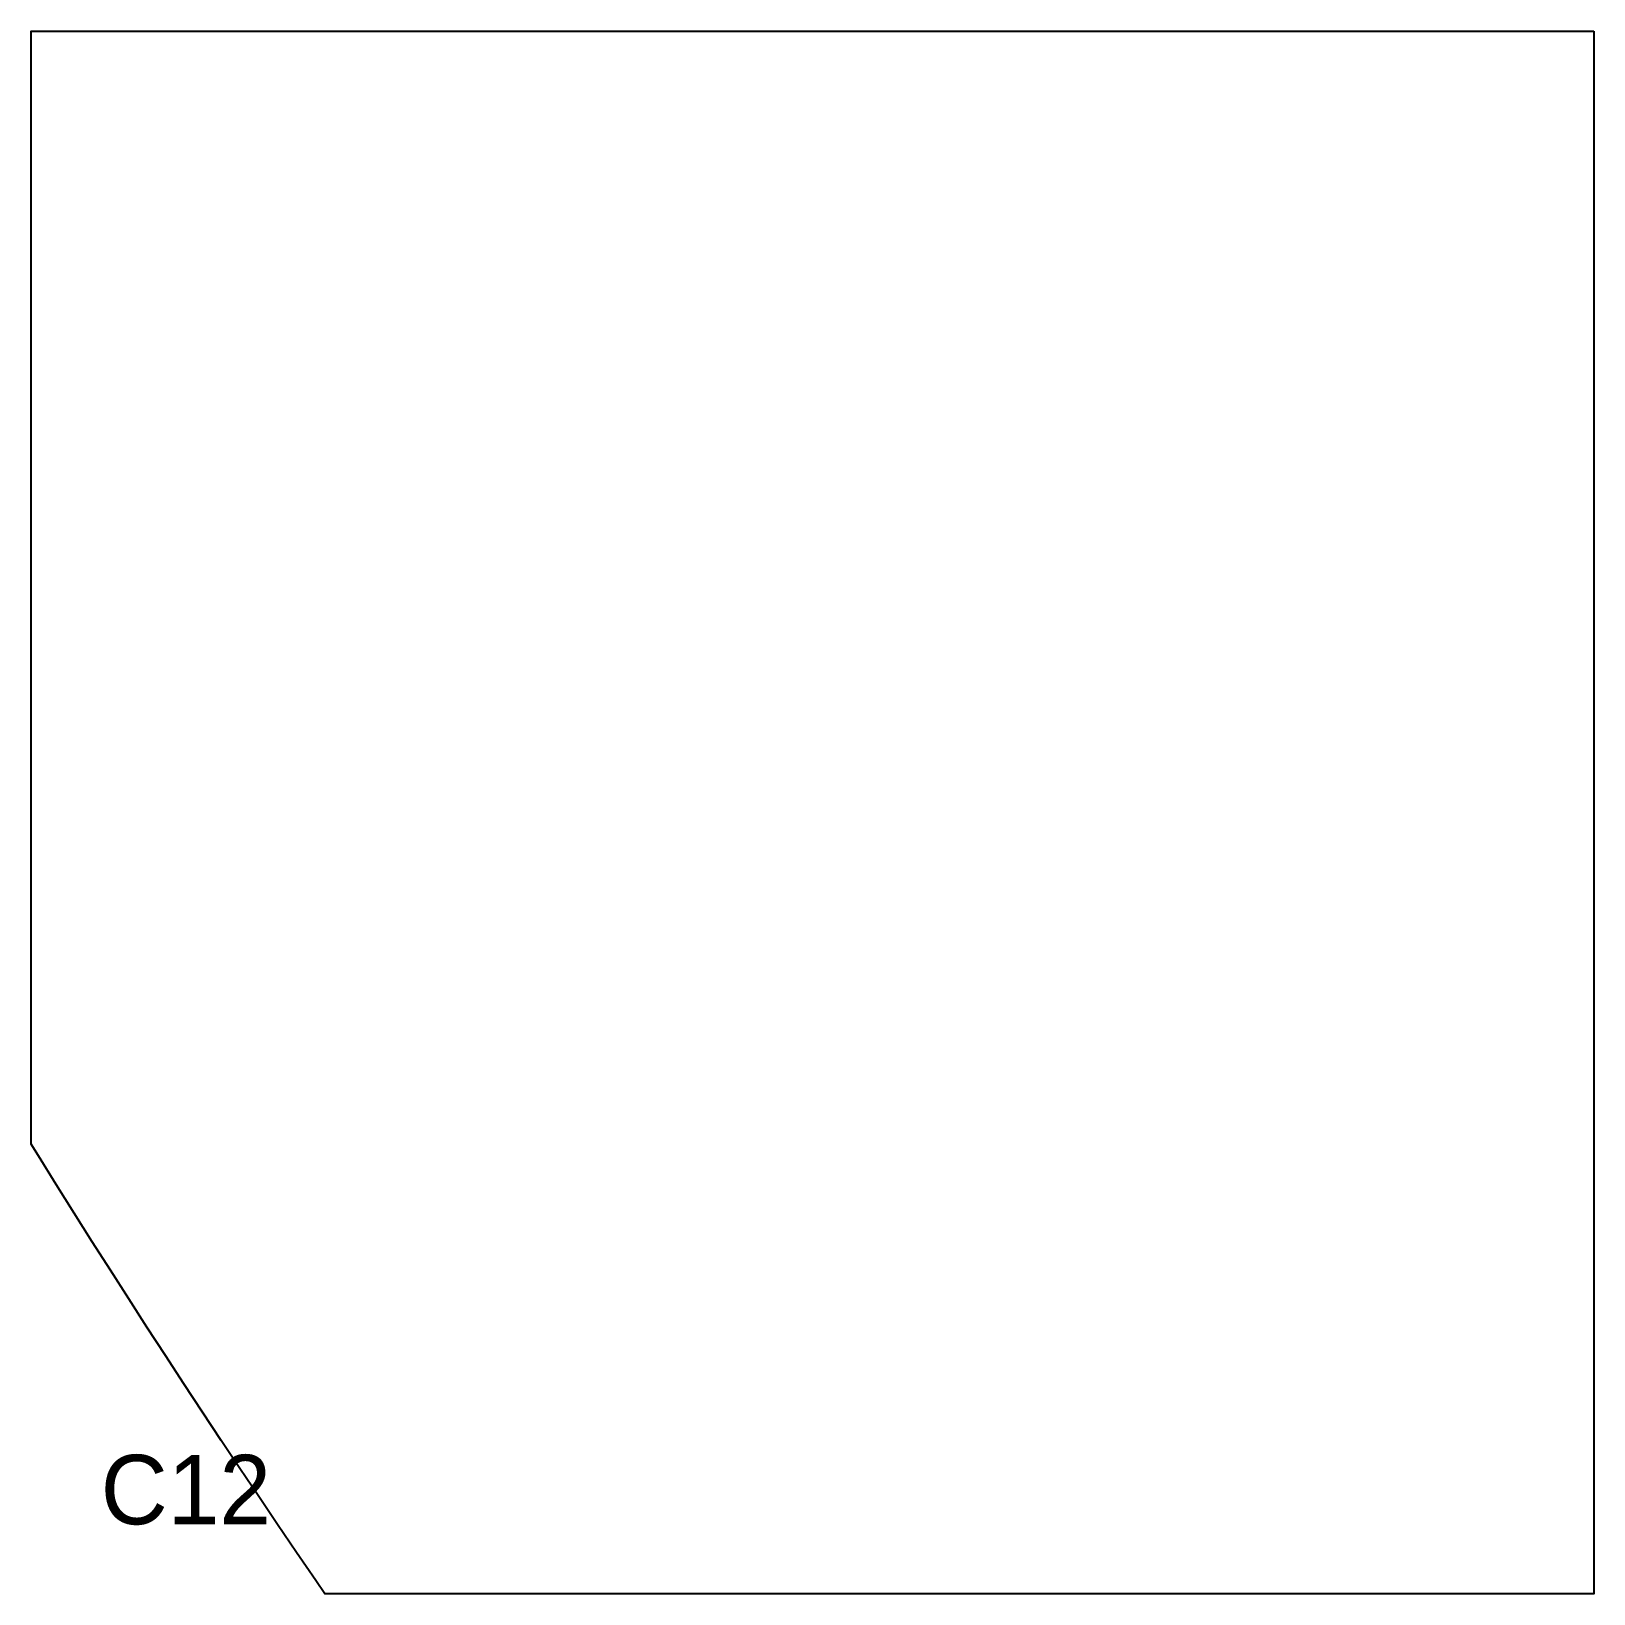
# Model space of a CAD drawing. Header units: millimetres. Extents: x 0 to 900, y 0 to 900.
import ezdxf

# ---------------------------------------------------------------- set-up
doc = ezdxf.new("R2010")
doc.units = ezdxf.units.MM
doc.layers.add('CUT', color=1, linetype='Continuous')
doc.layers.add('ID', color=3, linetype='Continuous')

msp = doc.modelspace()

# ---------------------------------------------------------------- linework, layer by layer
at = {"layer": 'CUT'}
msp.add_lwpolyline([(900, 900), (900, 0), (169.09, 0), (163.86, 7.6), (152.86, 23.68), (141.91, 39.8), (131.02, 55.95), (120.17, 72.13), (109.37, 88.34), (98.62, 104.59), (87.92, 120.87), (77.27, 137.19), (66.67, 153.53), (56.13, 169.91), (45.63, 186.32), (35.18, 202.77), (24.78, 219.24), (14.44, 235.75), (4.14, 252.29), (0, 258.98), (0, 900), (900, 900)], close=True, dxfattribs=at)

# ---------------------------------------------------------------- texts
at = {"layer": 'ID'}
msp.add_text('C12', height=40, dxfattribs=at).set_placement((40, 40))

doc.saveas('drawing.dxf')
